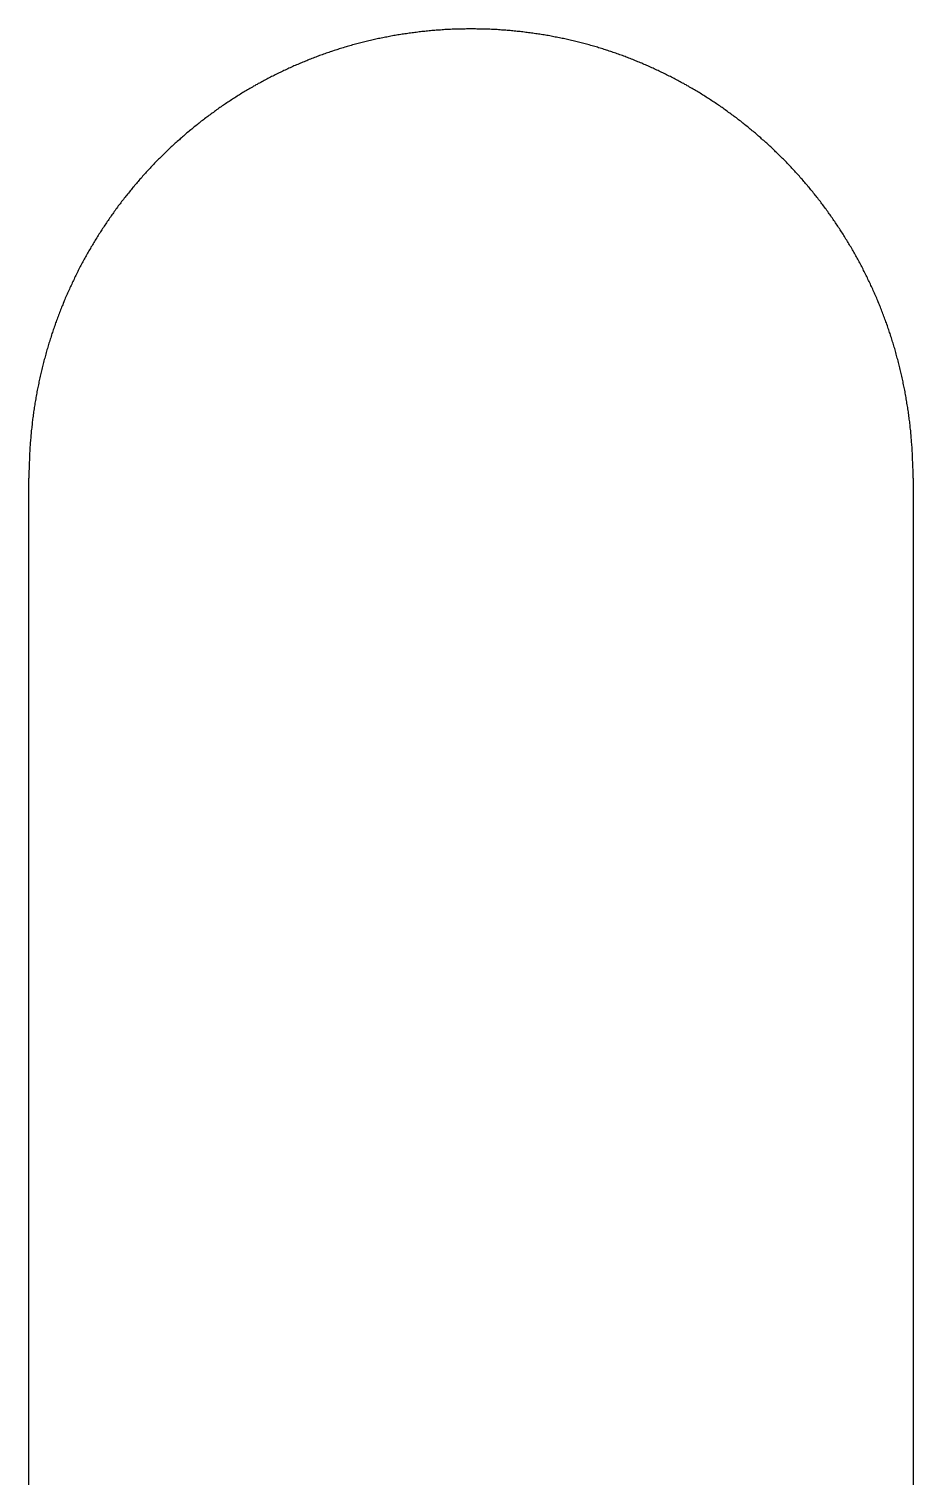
# Model space of a CAD drawing. Header units: millimetres. Extents: x -275 to 275, y -100 to 100.
# Drawn here: x 104.03 to 111.24, y 5.29 to 17.09 of the extents above; entities that cross this region are included whole.
import ezdxf

# ---------------------------------------------------------------- set-up
doc = ezdxf.new("R2010")
doc.units = ezdxf.units.MM

msp = doc.modelspace()

# ---------------------------------------------------------------- linework, layer by layer
for p, q in [((104.035, -22.957), (104.035, 13.428)), ((111.237, 13.428), (111.237, -5.841))]:
    msp.add_line(p, q)
msp.add_lwpolyline([(111.237, 13.428), (111.237, 13.44), (111.237, 13.452), (111.237, 13.464), (111.237, 13.477), (111.237, 13.489), (111.237, 13.501), (111.236, 13.513), (111.236, 13.526), (111.236, 13.538), (111.235, 13.55), (111.235, 13.562), (111.234, 13.574), (111.234, 13.587), (111.233, 13.599), (111.233, 13.611), (111.232, 13.623), (111.232, 13.635), (111.231, 13.647), (111.23, 13.659), (111.23, 13.671), (111.229, 13.683), (111.228, 13.695), (111.227, 13.708), (111.226, 13.72), (111.225, 13.732), (111.224, 13.744), (111.223, 13.756), (111.222, 13.768), (111.221, 13.78), (111.22, 13.792), (111.219, 13.803), (111.218, 13.815), (111.216, 13.827), (111.215, 13.839), (111.214, 13.851), (111.213, 13.863), (111.211, 13.875), (111.21, 13.887), (111.208, 13.899), (111.207, 13.91), (111.205, 13.922), (111.204, 13.934), (111.202, 13.946), (111.201, 13.958), (111.199, 13.969), (111.197, 13.981), (111.195, 13.993), (111.194, 14.005), (111.192, 14.016), (111.19, 14.028), (111.188, 14.04), (111.186, 14.052), (111.184, 14.063), (111.182, 14.075), (111.18, 14.087), (111.178, 14.098), (111.176, 14.11), (111.174, 14.121), (111.172, 14.133), (111.17, 14.145), (111.167, 14.156), (111.165, 14.168), (111.163, 14.179), (111.16, 14.191), (111.158, 14.202), (111.156, 14.214), (111.153, 14.225), (111.151, 14.237), (111.148, 14.248), (111.146, 14.259), (111.143, 14.271), (111.141, 14.282), (111.138, 14.294), (111.135, 14.305), (111.132, 14.316), (111.13, 14.328), (111.127, 14.339), (111.124, 14.35), (111.121, 14.362), (111.118, 14.373), (111.115, 14.384), (111.112, 14.396), (111.109, 14.407), (111.106, 14.418), (111.103, 14.429), (111.1, 14.44), (111.097, 14.452), (111.094, 14.463), (111.091, 14.474), (111.088, 14.485), (111.084, 14.496), (111.081, 14.507), (111.078, 14.518), (111.074, 14.529), (111.071, 14.541), (111.067, 14.552), (111.064, 14.563), (111.061, 14.574), (111.057, 14.585), (111.053, 14.596), (111.05, 14.607), (111.046, 14.617), (111.043, 14.628), (111.039, 14.639), (111.035, 14.65), (111.031, 14.661), (111.028, 14.672), (111.024, 14.683), (111.02, 14.694), (111.016, 14.704), (111.012, 14.715), (111.008, 14.726), (111.004, 14.737), (111, 14.748), (110.996, 14.758), (110.992, 14.769), (110.988, 14.78), (110.984, 14.79), (110.98, 14.801), (110.975, 14.812), (110.971, 14.822), (110.967, 14.833), (110.963, 14.843), (110.958, 14.854), (110.954, 14.865), (110.95, 14.875), (110.945, 14.886), (110.941, 14.896), (110.936, 14.907), (110.932, 14.917), (110.927, 14.928), (110.923, 14.938), (110.918, 14.948), (110.913, 14.959), (110.909, 14.969), (110.904, 14.98), (110.899, 14.99), (110.894, 15), (110.89, 15.011), (110.885, 15.021), (110.88, 15.031), (110.875, 15.041), (110.87, 15.052), (110.865, 15.062), (110.86, 15.072), (110.855, 15.082), (110.85, 15.092), (110.845, 15.102), (110.84, 15.113), (110.835, 15.123), (110.83, 15.133), (110.825, 15.143), (110.819, 15.153), (110.814, 15.163), (110.809, 15.173), (110.804, 15.183), (110.798, 15.193), (110.793, 15.203), (110.787, 15.213), (110.782, 15.223), (110.777, 15.233), (110.771, 15.242), (110.766, 15.252), (110.76, 15.262), (110.754, 15.272), (110.749, 15.282), (110.743, 15.291), (110.738, 15.301), (110.732, 15.311), (110.726, 15.321), (110.72, 15.33), (110.715, 15.34), (110.709, 15.35), (110.703, 15.359), (110.697, 15.369), (110.691, 15.378), (110.685, 15.388), (110.679, 15.398), (110.674, 15.407), (110.668, 15.417), (110.662, 15.426), (110.655, 15.436), (110.649, 15.445), (110.643, 15.454), (110.637, 15.464), (110.631, 15.473), (110.625, 15.483), (110.619, 15.492), (110.612, 15.501), (110.606, 15.511), (110.6, 15.52), (110.593, 15.529), (110.587, 15.538), (110.581, 15.548), (110.574, 15.557), (110.568, 15.566), (110.561, 15.575), (110.555, 15.584), (110.548, 15.593), (110.542, 15.602), (110.535, 15.611), (110.529, 15.621), (110.522, 15.63), (110.515, 15.639), (110.509, 15.648), (110.502, 15.656), (110.495, 15.665), (110.489, 15.674), (110.482, 15.683), (110.475, 15.692), (110.468, 15.701), (110.461, 15.71), (110.454, 15.719), (110.447, 15.727), (110.441, 15.736), (110.434, 15.745), (110.427, 15.753), (110.42, 15.762), (110.412, 15.771), (110.405, 15.779), (110.398, 15.788), (110.391, 15.797), (110.384, 15.805), (110.377, 15.814), (110.37, 15.822), (110.362, 15.831), (110.355, 15.839), (110.348, 15.848), (110.341, 15.856), (110.333, 15.865), (110.326, 15.873), (110.319, 15.881), (110.311, 15.89), (110.304, 15.898), (110.296, 15.906), (110.289, 15.915), (110.281, 15.923), (110.274, 15.931), (110.266, 15.939), (110.259, 15.947), (110.251, 15.956), (110.244, 15.964), (110.236, 15.972), (110.228, 15.98), (110.221, 15.988), (110.213, 15.996), (110.205, 16.004), (110.197, 16.012), (110.19, 16.02), (110.182, 16.028), (110.174, 16.036), (110.166, 16.044), (110.158, 16.051), (110.15, 16.059), (110.142, 16.067), (110.134, 16.075), (110.126, 16.083), (110.118, 16.09), (110.11, 16.098), (110.102, 16.106), (110.094, 16.113), (110.086, 16.121), (110.078, 16.129), (110.07, 16.136), (110.062, 16.144), (110.054, 16.151), (110.045, 16.159), (110.037, 16.166), (110.029, 16.174), (110.021, 16.181), (110.012, 16.188), (110.004, 16.196), (109.996, 16.203), (109.987, 16.211), (109.979, 16.218), (109.97, 16.225), (109.962, 16.232), (109.954, 16.24), (109.945, 16.247), (109.937, 16.254), (109.928, 16.261), (109.919, 16.268), (109.911, 16.275), (109.902, 16.282), (109.894, 16.289), (109.885, 16.296), (109.876, 16.303), (109.868, 16.31), (109.859, 16.317), (109.85, 16.324), (109.842, 16.331), (109.833, 16.338), (109.824, 16.345), (109.815, 16.351), (109.806, 16.358), (109.798, 16.365), (109.789, 16.372), (109.78, 16.378), (109.771, 16.385), (109.762, 16.392), (109.753, 16.398), (109.744, 16.405), (109.735, 16.411), (109.726, 16.418), (109.717, 16.424), (109.708, 16.431), (109.699, 16.437), (109.69, 16.444), (109.681, 16.45), (109.672, 16.456), (109.662, 16.463), (109.653, 16.469), (109.644, 16.475), (109.635, 16.481), (109.626, 16.488), (109.616, 16.494), (109.607, 16.5), (109.598, 16.506), (109.588, 16.512), (109.579, 16.518), (109.57, 16.524), (109.56, 16.53), (109.551, 16.536), (109.542, 16.542), (109.532, 16.548), (109.523, 16.554), (109.513, 16.56), (109.504, 16.566), (109.494, 16.572), (109.485, 16.577), (109.475, 16.583), (109.466, 16.589), (109.456, 16.595), (109.446, 16.6), (109.437, 16.606), (109.427, 16.612), (109.417, 16.617), (109.408, 16.623), (109.398, 16.628), (109.388, 16.634), (109.379, 16.639), (109.369, 16.645), (109.359, 16.65), (109.349, 16.655), (109.339, 16.661), (109.33, 16.666), (109.32, 16.671), (109.31, 16.676), (109.3, 16.682), (109.29, 16.687), (109.28, 16.692), (109.27, 16.697), (109.26, 16.702), (109.25, 16.707), (109.24, 16.712), (109.23, 16.717), (109.22, 16.722), (109.21, 16.727), (109.2, 16.732), (109.19, 16.737), (109.18, 16.742), (109.17, 16.747), (109.16, 16.752), (109.15, 16.756), (109.14, 16.761), (109.129, 16.766), (109.119, 16.77), (109.109, 16.775), (109.099, 16.78), (109.088, 16.784), (109.078, 16.789), (109.068, 16.793), (109.058, 16.798), (109.047, 16.802), (109.037, 16.807), (109.027, 16.811), (109.016, 16.815), (109.006, 16.82), (108.995, 16.824), (108.985, 16.828), (108.975, 16.832), (108.964, 16.837), (108.954, 16.841), (108.943, 16.845), (108.933, 16.849), (108.922, 16.853), (108.912, 16.857), (108.901, 16.861), (108.891, 16.865), (108.88, 16.869), (108.869, 16.873), (108.859, 16.877), (108.848, 16.881), (108.838, 16.884), (108.827, 16.888), (108.816, 16.892), (108.806, 16.896), (108.795, 16.899), (108.784, 16.903), (108.774, 16.907), (108.763, 16.91), (108.752, 16.914), (108.741, 16.917), (108.731, 16.921), (108.72, 16.924), (108.709, 16.928), (108.698, 16.931), (108.687, 16.934), (108.676, 16.938), (108.666, 16.941), (108.655, 16.944), (108.644, 16.947), (108.633, 16.95), (108.622, 16.954), (108.611, 16.957), (108.6, 16.96), (108.589, 16.963), (108.578, 16.966), (108.567, 16.969), (108.556, 16.972), (108.545, 16.975), (108.534, 16.977), (108.523, 16.98), (108.512, 16.983), (108.501, 16.986), (108.49, 16.989), (108.479, 16.991), (108.468, 16.994), (108.456, 16.997), (108.445, 16.999), (108.434, 17.002), (108.423, 17.004), (108.412, 17.007), (108.401, 17.009), (108.389, 17.012), (108.378, 17.014), (108.367, 17.016), (108.356, 17.019), (108.344, 17.021), (108.333, 17.023), (108.322, 17.025), (108.311, 17.027), (108.299, 17.03), (108.288, 17.032), (108.277, 17.034), (108.265, 17.036), (108.254, 17.038), (108.242, 17.04), (108.231, 17.042), (108.22, 17.044), (108.208, 17.045), (108.197, 17.047), (108.185, 17.049), (108.174, 17.051), (108.163, 17.052), (108.151, 17.054), (108.14, 17.056), (108.128, 17.057), (108.117, 17.059), (108.105, 17.06), (108.094, 17.062), (108.082, 17.063), (108.071, 17.065), (108.059, 17.066), (108.047, 17.067), (108.036, 17.069), (108.024, 17.07), (108.013, 17.071), (108.001, 17.072), (107.989, 17.074), (107.978, 17.075), (107.966, 17.076), (107.954, 17.077), (107.943, 17.078), (107.931, 17.079), (107.919, 17.08), (107.908, 17.081), (107.896, 17.082), (107.884, 17.082), (107.873, 17.083), (107.861, 17.084), (107.849, 17.085), (107.837, 17.085), (107.826, 17.086), (107.814, 17.086), (107.802, 17.087), (107.79, 17.088), (107.778, 17.088), (107.767, 17.088), (107.755, 17.089), (107.743, 17.089), (107.731, 17.09), (107.719, 17.09), (107.707, 17.09), (107.696, 17.09), (107.684, 17.09), (107.672, 17.091), (107.66, 17.091), (107.648, 17.091), (107.636, 17.091), (107.624, 17.091), (107.612, 17.091), (107.6, 17.091), (107.588, 17.09), (107.577, 17.09), (107.565, 17.09), (107.553, 17.09), (107.541, 17.09), (107.529, 17.089), (107.517, 17.089), (107.506, 17.088), (107.494, 17.088), (107.482, 17.088), (107.47, 17.087), (107.458, 17.086), (107.447, 17.086), (107.435, 17.085), (107.423, 17.085), (107.411, 17.084), (107.4, 17.083), (107.388, 17.082), (107.376, 17.082), (107.364, 17.081), (107.353, 17.08), (107.341, 17.079), (107.329, 17.078), (107.318, 17.077), (107.306, 17.076), (107.294, 17.075), (107.283, 17.074), (107.271, 17.072), (107.26, 17.071), (107.248, 17.07), (107.236, 17.069), (107.225, 17.067), (107.213, 17.066), (107.202, 17.065), (107.19, 17.063), (107.179, 17.062), (107.167, 17.06), (107.156, 17.059), (107.144, 17.057), (107.133, 17.056), (107.121, 17.054), (107.11, 17.052), (107.098, 17.051), (107.087, 17.049), (107.075, 17.047), (107.064, 17.045), (107.052, 17.044), (107.041, 17.042), (107.03, 17.04), (107.018, 17.038), (107.007, 17.036), (106.996, 17.034), (106.984, 17.032), (106.973, 17.03), (106.962, 17.027), (106.95, 17.025), (106.939, 17.023), (106.928, 17.021), (106.917, 17.019), (106.905, 17.016), (106.894, 17.014), (106.883, 17.012), (106.872, 17.009), (106.86, 17.007), (106.849, 17.004), (106.838, 17.002), (106.827, 16.999), (106.816, 16.997), (106.805, 16.994), (106.794, 16.991), (106.782, 16.989), (106.771, 16.986), (106.76, 16.983), (106.749, 16.98), (106.738, 16.977), (106.727, 16.975), (106.716, 16.972), (106.705, 16.969), (106.694, 16.966), (106.683, 16.963), (106.672, 16.96), (106.661, 16.957), (106.65, 16.954), (106.639, 16.95), (106.628, 16.947), (106.618, 16.944), (106.607, 16.941), (106.596, 16.938), (106.585, 16.934), (106.574, 16.931), (106.563, 16.928), (106.552, 16.924), (106.542, 16.921), (106.531, 16.917), (106.52, 16.914), (106.509, 16.91), (106.499, 16.907), (106.488, 16.903), (106.477, 16.899), (106.466, 16.896), (106.456, 16.892), (106.445, 16.888), (106.435, 16.884), (106.424, 16.881), (106.413, 16.877), (106.403, 16.873), (106.392, 16.869), (106.382, 16.865), (106.371, 16.861), (106.36, 16.857), (106.35, 16.853), (106.339, 16.849), (106.329, 16.845), (106.318, 16.841), (106.308, 16.837), (106.298, 16.832), (106.287, 16.828), (106.277, 16.824), (106.266, 16.82), (106.256, 16.815), (106.246, 16.811), (106.235, 16.807), (106.225, 16.802), (106.215, 16.798), (106.204, 16.793), (106.194, 16.789), (106.184, 16.784), (106.173, 16.78), (106.163, 16.775), (106.153, 16.77), (106.143, 16.766), (106.133, 16.761), (106.122, 16.756), (106.112, 16.752), (106.102, 16.747), (106.092, 16.742), (106.082, 16.737), (106.072, 16.732), (106.062, 16.727), (106.052, 16.722), (106.042, 16.717), (106.032, 16.712), (106.022, 16.707), (106.012, 16.702), (106.002, 16.697), (105.992, 16.692), (105.982, 16.687), (105.972, 16.682), (105.962, 16.676), (105.952, 16.671), (105.943, 16.666), (105.933, 16.661), (105.923, 16.655), (105.913, 16.65), (105.903, 16.645), (105.894, 16.639), (105.884, 16.634), (105.874, 16.628), (105.864, 16.623), (105.855, 16.617), (105.845, 16.612), (105.835, 16.606), (105.826, 16.6), (105.816, 16.595), (105.807, 16.589), (105.797, 16.583), (105.787, 16.577), (105.778, 16.572), (105.768, 16.566), (105.759, 16.56), (105.749, 16.554), (105.74, 16.548), (105.731, 16.542), (105.721, 16.536), (105.712, 16.53), (105.702, 16.524), (105.693, 16.518), (105.684, 16.512), (105.674, 16.506), (105.665, 16.5), (105.656, 16.494), (105.647, 16.488), (105.637, 16.481), (105.628, 16.475), (105.619, 16.469), (105.61, 16.463), (105.601, 16.456), (105.591, 16.45), (105.582, 16.444), (105.573, 16.437), (105.564, 16.431), (105.555, 16.424), (105.546, 16.418), (105.537, 16.411), (105.528, 16.405), (105.519, 16.398), (105.51, 16.392), (105.501, 16.385), (105.492, 16.378), (105.483, 16.372), (105.475, 16.365), (105.466, 16.358), (105.457, 16.351), (105.448, 16.345), (105.439, 16.338), (105.431, 16.331), (105.422, 16.324), (105.413, 16.317), (105.404, 16.31), (105.396, 16.303), (105.387, 16.296), (105.378, 16.289), (105.37, 16.282), (105.361, 16.275), (105.353, 16.268), (105.344, 16.261), (105.336, 16.254), (105.327, 16.247), (105.319, 16.24), (105.31, 16.232), (105.302, 16.225), (105.293, 16.218), (105.285, 16.211), (105.277, 16.203), (105.268, 16.196), (105.26, 16.188), (105.252, 16.181), (105.243, 16.174), (105.235, 16.166), (105.227, 16.159), (105.219, 16.151), (105.21, 16.144), (105.202, 16.136), (105.194, 16.129), (105.186, 16.121), (105.178, 16.113), (105.17, 16.106), (105.162, 16.098), (105.154, 16.09), (105.146, 16.083), (105.138, 16.075), (105.13, 16.067), (105.122, 16.059), (105.114, 16.051), (105.106, 16.044), (105.098, 16.036), (105.09, 16.028), (105.083, 16.02), (105.075, 16.012), (105.067, 16.004), (105.059, 15.996), (105.052, 15.988), (105.044, 15.98), (105.036, 15.972), (105.029, 15.964), (105.021, 15.956), (105.013, 15.947), (105.006, 15.939), (104.998, 15.931), (104.991, 15.923), (104.983, 15.915), (104.976, 15.906), (104.968, 15.898), (104.961, 15.89), (104.954, 15.881), (104.946, 15.873), (104.939, 15.865), (104.931, 15.856), (104.924, 15.848), (104.917, 15.839), (104.91, 15.831), (104.902, 15.822), (104.895, 15.814), (104.888, 15.805), (104.881, 15.797), (104.874, 15.788), (104.867, 15.779), (104.86, 15.771), (104.853, 15.762), (104.846, 15.753), (104.839, 15.745), (104.832, 15.736), (104.825, 15.727), (104.818, 15.719), (104.811, 15.71), (104.804, 15.701), (104.797, 15.692), (104.79, 15.683), (104.784, 15.674), (104.777, 15.665), (104.77, 15.656), (104.763, 15.648), (104.757, 15.639), (104.75, 15.63), (104.743, 15.621), (104.737, 15.611), (104.73, 15.602), (104.724, 15.593), (104.717, 15.584), (104.711, 15.575), (104.704, 15.566), (104.698, 15.557), (104.691, 15.548), (104.685, 15.538), (104.679, 15.529), (104.672, 15.52), (104.666, 15.511), (104.66, 15.501), (104.654, 15.492), (104.647, 15.483), (104.641, 15.473), (104.635, 15.464), (104.629, 15.454), (104.623, 15.445), (104.617, 15.436), (104.611, 15.426), (104.605, 15.417), (104.599, 15.407), (104.593, 15.398), (104.587, 15.388), (104.581, 15.378), (104.575, 15.369), (104.569, 15.359), (104.563, 15.35), (104.557, 15.34), (104.552, 15.33), (104.546, 15.321), (104.54, 15.311), (104.535, 15.301), (104.529, 15.291), (104.523, 15.282), (104.518, 15.272), (104.512, 15.262), (104.507, 15.252), (104.501, 15.242), (104.496, 15.233), (104.49, 15.223), (104.485, 15.213), (104.479, 15.203), (104.474, 15.193), (104.469, 15.183), (104.463, 15.173), (104.458, 15.163), (104.453, 15.153), (104.448, 15.143), (104.442, 15.133), (104.437, 15.123), (104.432, 15.113), (104.427, 15.102), (104.422, 15.092), (104.417, 15.082), (104.412, 15.072), (104.407, 15.062), (104.402, 15.052), (104.397, 15.041), (104.392, 15.031), (104.387, 15.021), (104.383, 15.011), (104.378, 15), (104.373, 14.99), (104.368, 14.98), (104.364, 14.969), (104.359, 14.959), (104.354, 14.948), (104.35, 14.938), (104.345, 14.928), (104.34, 14.917), (104.336, 14.907), (104.331, 14.896), (104.327, 14.886), (104.323, 14.875), (104.318, 14.865), (104.314, 14.854), (104.31, 14.843), (104.305, 14.833), (104.301, 14.822), (104.297, 14.812), (104.293, 14.801), (104.288, 14.79), (104.284, 14.78), (104.28, 14.769), (104.276, 14.758), (104.272, 14.748), (104.268, 14.737), (104.264, 14.726), (104.26, 14.715), (104.256, 14.704), (104.252, 14.694), (104.248, 14.683), (104.245, 14.672), (104.241, 14.661), (104.237, 14.65), (104.233, 14.639), (104.23, 14.628), (104.226, 14.617), (104.222, 14.607), (104.219, 14.596), (104.215, 14.585), (104.212, 14.574), (104.208, 14.563), (104.205, 14.552), (104.201, 14.541), (104.198, 14.529), (104.194, 14.518), (104.191, 14.507), (104.188, 14.496), (104.185, 14.485), (104.181, 14.474), (104.178, 14.463), (104.175, 14.452), (104.172, 14.44), (104.169, 14.429), (104.166, 14.418), (104.163, 14.407), (104.16, 14.396), (104.157, 14.384), (104.154, 14.373), (104.151, 14.362), (104.148, 14.35), (104.145, 14.339), (104.142, 14.328), (104.14, 14.316), (104.137, 14.305), (104.134, 14.294), (104.132, 14.282), (104.129, 14.271), (104.126, 14.259), (104.124, 14.248), (104.121, 14.237), (104.119, 14.225), (104.116, 14.214), (104.114, 14.202), (104.112, 14.191), (104.109, 14.179), (104.107, 14.168), (104.105, 14.156), (104.103, 14.145), (104.1, 14.133), (104.098, 14.121), (104.096, 14.11), (104.094, 14.098), (104.092, 14.087), (104.09, 14.075), (104.088, 14.063), (104.086, 14.052), (104.084, 14.04), (104.082, 14.028), (104.08, 14.016), (104.078, 14.005), (104.077, 13.993), (104.075, 13.981), (104.073, 13.969), (104.072, 13.958), (104.07, 13.946), (104.068, 13.934), (104.067, 13.922), (104.065, 13.91), (104.064, 13.899), (104.062, 13.887), (104.061, 13.875), (104.06, 13.863), (104.058, 13.851), (104.057, 13.839), (104.056, 13.827), (104.054, 13.815), (104.053, 13.803), (104.052, 13.792), (104.051, 13.78), (104.05, 13.768), (104.049, 13.756), (104.048, 13.744), (104.047, 13.732), (104.046, 13.72), (104.045, 13.708), (104.044, 13.695), (104.043, 13.683), (104.043, 13.671), (104.042, 13.659), (104.041, 13.647), (104.04, 13.635), (104.04, 13.623), (104.039, 13.611), (104.039, 13.599), (104.038, 13.587), (104.038, 13.574), (104.037, 13.562), (104.037, 13.55), (104.036, 13.538), (104.036, 13.526), (104.036, 13.513), (104.036, 13.501), (104.035, 13.489), (104.035, 13.477), (104.035, 13.464), (104.035, 13.452), (104.035, 13.44), (104.035, 13.428)])

doc.saveas('drawing.dxf')
